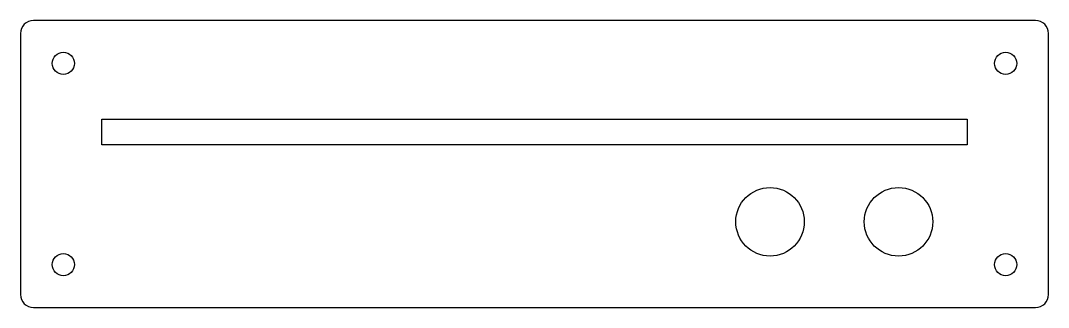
# Model space of a CAD drawing. Header units: millimetres. Extents: x -120 to 120, y -41 to 26.
import ezdxf

# ---------------------------------------------------------------- set-up
doc = ezdxf.new("R2010")
doc.units = ezdxf.units.MM
doc.layers.get('0').update_dxf_attribs({"linetype": 'CONTINUOUS'})

msp = doc.modelspace()

# ---------------------------------------------------------------- linework, layer by layer
msp.add_lwpolyline([(-120, -38, 0.414214), (-117, -41), (117, -41, 0.414214), (120, -38), (120, 23, 0.414214), (117, 26), (-117, 26, 0.414214), (-120, 23)], format="xyb", close=True)
msp.add_lwpolyline([(101, 3), (101, -3), (-101, -3), (-101, 3)], close=True)
for centre, radius in [((-110, 16), 2.6), ((110, 16), 2.6), ((55, -21), 8), ((85, -21), 8), ((-110, -31), 2.6), ((110, -31), 2.6)]:
    msp.add_circle(centre, radius)

doc.saveas('drawing.dxf')
